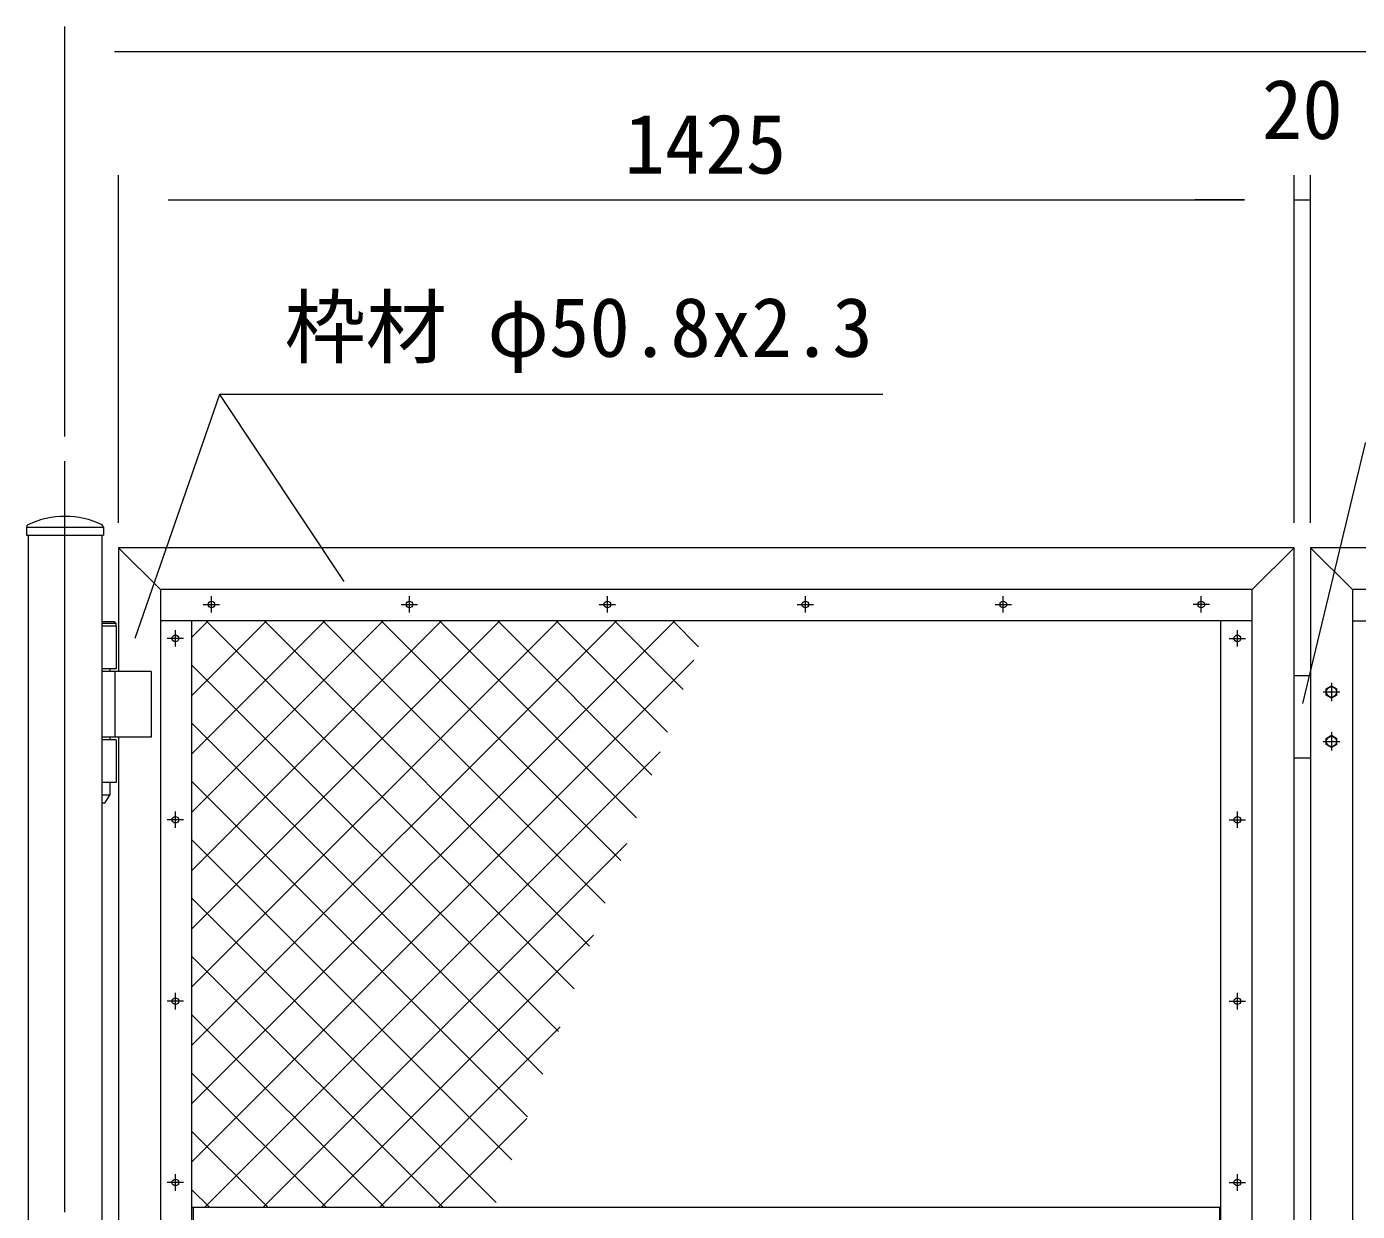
# Model space of a CAD drawing. Units: millimetres, scale not verified. Extents: x -6300 to 6300, y -4455 to 4455.
# Drawn here: x -2868 to -1255, y -786 to 651 of the extents above; entities that cross this region are included whole.
import ezdxf
from ezdxf.enums import TextEntityAlignment as Align

# ---------------------------------------------------------------- set-up
doc = ezdxf.new("R2010")
doc.units = ezdxf.units.MM
doc.header["$LTSCALE"] = 30
doc.linetypes.add('USER1', pattern=[50.8, 31.75, -6.35, 6.35, -6.35])
for name, color, linetype, lineweight in [('0-0_D-STR1', 1, 'Continuous', 18), ('0-1_D-BMK', 2, 'USER1', 13), ('0-4_D-STR2', 7, 'Continuous', 9), ('0-5_D-STR3', 3, 'Continuous', 13), ('0-7_D-STR-DIM', 7, 'Continuous', 9), ('0-9_D-STR-TXT', 7, 'Continuous', 9)]:
    doc.layers.add(name, color=color, linetype=linetype, lineweight=lineweight)
doc.styles.add('ＭＳ ゴシック', font='')
doc.styles.get('ＭＳ ゴシック').set_extended_font_data('MS Gothic')

msp = doc.modelspace()

# ---------------------------------------------------------------- linework, layer by layer
at = {"layer": '0-0_D-STR1'}
for p, q in [((-2867.88, 44.48), (-2774.88, 44.48)), ((-2867.88, 44.48), (-2867.88, 34.48)), ((-2867.88, 34.48), (-2774.88, 34.48)), ((-2865.93, 34.48), (-2865.93, -2230.52)), ((-2776.83, 34.48), (-2776.83, -2230.52)), ((-2774.88, 44.48), (-2774.88, 34.48)), ((-2705.58, -31.32), (-2756.38, 19.48)), ((-1382.18, -31.32), (-1331.38, 19.48)), ((-1260.58, -31.32), (-1311.38, 19.48)), ((-1382.18, -31.32), (-2705.58, -31.32)), ((-2705.58, -31.32), (-2705.58, -1679.72)), ((-1382.18, -838.52), (-1382.18, -31.32)), ((-2756.38, -210.52), (-2756.38, -1500.52))]:
    msp.add_line(p, q, dxfattribs=at)
for points in [[(-1331.38, -838.52), (-1331.38, 19.48), (-2756.38, 19.48), (-2756.38, -130.52)], [(113.62, -130.52), (113.62, 19.48), (-1311.38, 19.48), (-1311.38, -838.52)], [(-1260.58, -1679.72), (62.82, -1679.72), (62.82, -31.32), (-1260.58, -31.32), (-1260.58, -838.52)]]:
    msp.add_lwpolyline(points, dxfattribs=at)
for centre, radius, start, end in [((-2821.38, -46.18), 103.66, 64.33066, 115.66934), ((-2864.68, 44.48), 3.2, 120.05225, 180), ((-2778.08, 44.48), 3.2, 0, 59.94775)]:
    msp.add_arc(centre, radius, start, end, dxfattribs=at)
at = {"layer": '0-1_D-BMK'}
for p, q in [((-2821.38, -2310.52), (-2821.38, 124.48)), ((-2643.88, -59.29), (-2643.88, -39.34)), ((-2403.88, -59.29), (-2403.88, -39.34)), ((-2163.88, -59.29), (-2163.88, -39.34)), ((-1923.88, -59.29), (-1923.88, -39.34)), ((-1683.88, -59.29), (-1683.88, -39.34)), ((-1443.88, -59.29), (-1443.88, -39.34)), ((-2653.86, -49.32), (-2633.91, -49.32)), ((-2413.86, -49.32), (-2393.91, -49.32)), ((-2173.86, -49.32), (-2153.91, -49.32)), ((-1933.86, -49.32), (-1913.91, -49.32)), ((-1693.86, -49.32), (-1673.91, -49.32)), ((-1433.91, -49.32), (-1453.86, -49.32)), ((-2687.58, -100.49), (-2687.58, -80.54)), ((-1400.18, -100.49), (-1400.18, -80.54)), ((-2677.61, -90.52), (-2697.56, -90.52)), ((-1410.16, -90.52), (-1390.21, -90.52)), ((-1285.98, -144.38), (-1285.98, -166.66)), ((-1295.98, -155.52), (-1275.98, -155.52)), ((-1285.98, -204.38), (-1285.98, -226.66)), ((-1295.98, -215.52), (-1275.98, -215.52)), ((-2687.58, -320.49), (-2687.58, -300.54)), ((-1400.18, -320.49), (-1400.18, -300.54)), ((-2677.61, -310.52), (-2697.56, -310.52)), ((-1410.16, -310.52), (-1390.21, -310.52)), ((-2677.61, -530.52), (-2697.56, -530.52)), ((-2687.58, -540.49), (-2687.58, -520.54)), ((-1410.16, -530.52), (-1390.21, -530.52)), ((-1400.18, -540.49), (-1400.18, -520.54)), ((-2687.58, -760.49), (-2687.58, -740.54)), ((-1400.18, -760.49), (-1400.18, -740.54)), ((-2677.61, -750.52), (-2697.56, -750.52)), ((-1410.16, -750.52), (-1390.21, -750.52))]:
    msp.add_line(p, q, dxfattribs=at)
at = {"layer": '0-4_D-STR2'}
for p, q in [((-2667.58, -89.07), (-2647.83, -69.32)), ((-2667.58, -159.78), (-2577.12, -69.32)), ((-2667.58, -230.49), (-2506.41, -69.32)), ((-2667.58, -301.2), (-2435.7, -69.32)), ((-2667.58, -371.91), (-2364.99, -69.32)), ((-2667.58, -442.62), (-2294.28, -69.32)), ((-2667.58, -513.33), (-2223.57, -69.32)), ((-2667.58, -584.04), (-2152.86, -69.32)), ((-2667.58, -654.75), (-2082.15, -69.32)), ((-2204.21, -515.48), (-2650.37, -69.32)), ((-2185.34, -463.64), (-2579.66, -69.32)), ((-2166.47, -411.8), (-2508.95, -69.32)), ((-2147.61, -359.95), (-2438.24, -69.32)), ((-2128.74, -308.11), (-2367.53, -69.32)), ((-2109.87, -256.27), (-2296.82, -69.32)), ((-2091, -204.43), (-2226.11, -69.32)), ((-2072.13, -152.59), (-2155.4, -69.32)), ((-2053.26, -100.75), (-2084.69, -69.32)), ((-2667.58, -725.46), (-2059.21, -117.09)), ((-2223.08, -567.32), (-2667.58, -122.82)), ((-2241.95, -619.16), (-2667.58, -193.53)), ((-2651.93, -780.52), (-2099.68, -228.27)), ((-2260.82, -671.01), (-2667.58, -264.24)), ((-2279.69, -722.85), (-2667.58, -334.95)), ((-2581.22, -780.52), (-2140.14, -339.44)), ((-2298.56, -774.69), (-2667.58, -405.67)), ((-2510.51, -780.52), (-2180.6, -450.62)), ((-2363.44, -780.52), (-2667.58, -476.38)), ((-2434.15, -780.52), (-2667.58, -547.09)), ((-2439.8, -780.52), (-2221.07, -561.79)), ((-2504.86, -780.52), (-2667.58, -617.8)), ((-2369.08, -780.52), (-2261.53, -672.97)), ((-2575.57, -780.52), (-2667.58, -688.51)), ((-2646.28, -780.52), (-2667.58, -759.22))]:
    msp.add_line(p, q, dxfattribs=at)
at = {"layer": '0-5_D-STR3'}
for p, q in [((-2761.37, -70.52), (-2776.83, -70.52)), ((-2759.37, -72.52), (-2776.83, -72.52)), ((-2759.36, -75.52), (-2776.83, -75.52)), ((-2761.37, -70.52), (-2759.37, -72.52)), ((-2759.37, -75.52), (-2759.37, -72.52)), ((-2759.36, -75.52), (-2759.36, -127.52)), ((-1382.18, -69.32), (-2705.58, -69.32)), ((-2667.58, -1641.72), (-2667.58, -69.32)), ((-1420.18, -838.52), (-1420.18, -69.32)), ((-1260.58, -69.32), (62.82, -69.32)), ((-2759.36, -127.52), (-2776.83, -127.52)), ((-2766.86, -127.52), (-2766.86, -130.52)), ((-2716.85, -130.52), (-2776.83, -130.52)), ((-2760.98, -130.52), (-2760.98, -210.52)), ((-2716.85, -130.52), (-2716.85, -210.52)), ((-1331.38, -135.52), (-1311.38, -135.52)), ((-1279.48, -159.27), (-1279.48, -151.77)), ((-2716.85, -210.52), (-2776.83, -210.52)), ((-2759.36, -213.52), (-2776.83, -213.52)), ((-2766.86, -210.52), (-2766.86, -213.52)), ((-2759.36, -213.52), (-2759.36, -265.52)), ((-1279.48, -219.27), (-1279.48, -211.77)), ((-1331.38, -235.52), (-1311.38, -235.52)), ((-2759.36, -265.52), (-2776.83, -265.52)), ((-2766.86, -265.52), (-2766.86, -280.52)), ((-2766.86, -280.52), (-2776.83, -280.52)), ((-2772.86, -290.52), (-2766.86, -280.52)), ((-2772.86, -290.52), (-2776.83, -290.52)), ((-2667.58, -780.52), (-1420.18, -780.52)), ((-2665.88, -780.52), (-2665.88, -930.52)), ((-1421.88, -780.52), (-1421.88, -838.52))]:
    msp.add_line(p, q, dxfattribs=at)
for points in [[(-1292.48, -151.77), (-1285.98, -148.01), (-1279.48, -151.77)], [(-1279.48, -159.27), (-1285.98, -163.02), (-1292.48, -159.27), (-1292.48, -151.77)], [(-1292.48, -211.77), (-1285.98, -208.01), (-1279.48, -211.77)], [(-1279.48, -219.27), (-1285.98, -223.02), (-1292.48, -219.27), (-1292.48, -211.77)]]:
    msp.add_lwpolyline(points, dxfattribs=at)
for centre, radius in [((-2643.88, -49.32), 4), ((-2403.88, -49.32), 4), ((-2163.88, -49.32), 4), ((-1923.88, -49.32), 4), ((-1683.88, -49.32), 4), ((-1443.88, -49.32), 4), ((-2687.58, -90.52), 4), ((-1400.18, -90.52), 4), ((-1285.98, -155.52), 6.25), ((-1285.98, -215.52), 6.25), ((-2687.58, -310.52), 4), ((-1400.18, -310.52), 4), ((-2687.58, -530.52), 4), ((-1400.18, -530.52), 4), ((-2687.58, -750.52), 4), ((-1400.18, -750.52), 4)]:
    msp.add_circle(centre, radius, dxfattribs=at)
at = {"layer": '0-7_D-STR-DIM'}
for p, q in [((-2821.38, 154.48), (-2821.38, 651.48)), ((-2761.38, 621.48), (118.62, 621.48)), ((-2756.38, 49.48), (-2756.38, 471.48)), ((-1331.38, 49.48), (-1331.38, 471.48)), ((-1331.38, 49.48), (-1331.38, 471.48)), ((-1311.38, 49.48), (-1311.38, 471.48)), ((-1311.38, 49.48), (-1311.38, 471.48)), ((-2696.38, 441.48), (-1391.38, 441.48)), ((-1391.38, 441.48), (-1451.38, 441.48)), ((-1331.38, 441.48), (-1311.38, 441.48))]:
    msp.add_line(p, q, dxfattribs=at)
at = {"layer": '0-9_D-STR-TXT'}
msp.add_line((-2633.88, 205.07), (-2483.38, -21.71), dxfattribs=at)
for points in [[(-1829.96, 205.07), (-2633.88, 205.07), (-2736.66, -90.81)], [(-897.72, 146.39), (-1245.17, 146.39), (-1321.11, -169.37)]]:
    msp.add_lwpolyline(points, dxfattribs=at)

# ---------------------------------------------------------------- texts
at = {"layer": '0-7_D-STR-DIM', "style": 'ＭＳ ゴシック'}
for s, p in [('20', (-1370.51, 493.6)), ('1425', (-2143.26, 451.6))]:
    msp.add_text(s, height=72.14, dxfattribs=at).set_placement(p, align=Align.BOTTOM_LEFT)
at = {"layer": '0-9_D-STR-TXT', "style": 'ＭＳ ゴシック'}
msp.add_text('枠材 φ50.8x2.3', height=72.14, dxfattribs=at).set_placement((-2555.21, 229.27), align=Align.BOTTOM_LEFT)

doc.saveas('drawing.dxf')
